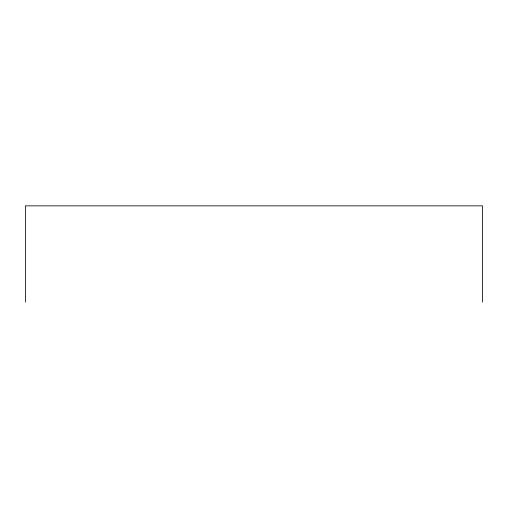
<?xml version="1.0" encoding="UTF-8"?>
<svg xmlns="http://www.w3.org/2000/svg" width="508" height="508" viewBox="0 0 508 508"><rect width="100%" height="100%" fill="white"/><g stroke="black" fill="none" stroke-linecap="round" stroke-linejoin="round"><path stroke-width="0.76" d="M482.6 302.146L482.6 205.854L25.4 205.854L25.4 302.146"/></g></svg>
